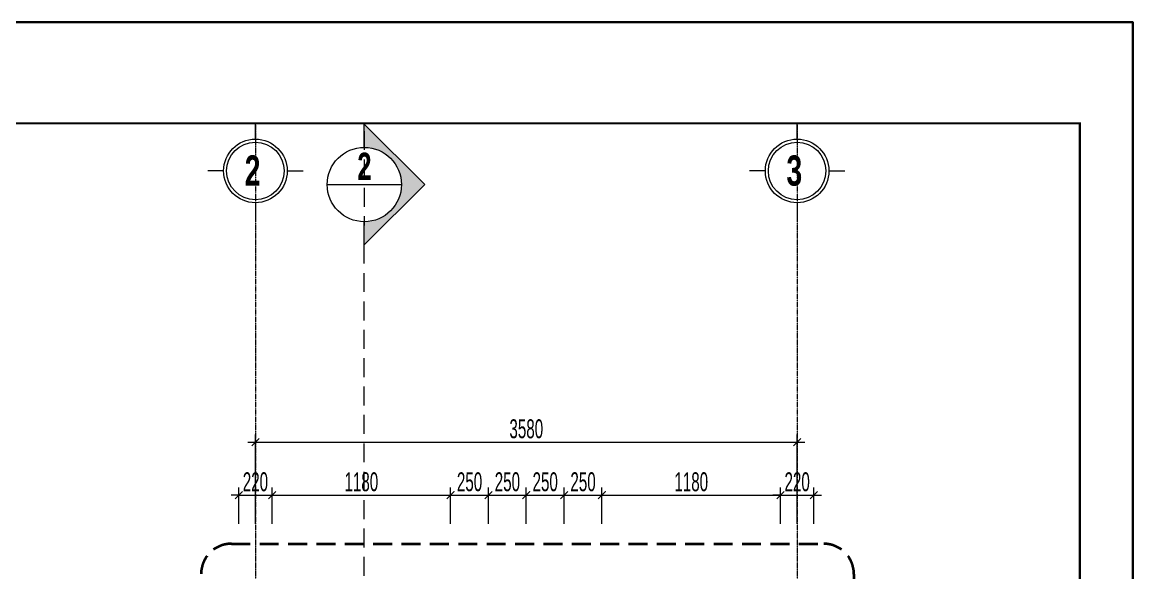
# Model space of a CAD drawing. Header units: millimetres. Extents: x 1336014 to 2939047, y -333549 to -60566.
# Drawn here: x 1422776 to 1430115, y -174607 to -170971 of the extents above; entities that cross this region are included whole.
import ezdxf
from ezdxf.enums import TextEntityAlignment as Align

# ---------------------------------------------------------------- set-up
doc = ezdxf.new("R2010")
doc.units = ezdxf.units.MM
doc.header["$MEASUREMENT"] = 0
doc.linetypes.add('$1$HIDDEN', pattern=[0.375, 0.25, -0.125])
doc.linetypes.add('CENTER2', pattern=[1.125, 0.75, -0.125, 0.125, -0.125])
for name, color, linetype, lineweight in [('01.Cut', 255, 'Continuous', 35), ('02.Thay', 145, 'Continuous', 15), ('05.Text', 253, 'Continuous', 18), ('08.Dim', 156, 'Continuous', 15), ('09.Hatch', 250, 'Continuous', 5), ('10.truc', 250, 'CENTER2', 20), ('11.Khung bo', 32, 'Continuous', 50), ('12.Khung', 36, 'Continuous', 25), ('NN_KI HIEU', 22, 'Continuous', 18)]:
    doc.layers.add(name, color=color, linetype=linetype, lineweight=lineweight)
doc.layers.add('Tpl_Bound', color=1, linetype='Continuous', plot=False)
doc.styles.add('AVANTHB', font='')
doc.styles.add('TT5_Text Dim', font='hoatbif.shx', dxfattribs={"width": 0.6})
doc.styles.get('AVANTHB').set_extended_font_data('.VnAvantH', bold=True)
doc.dimstyles.new('TT5_Dim 1-50', dxfattribs={"dimscale": 50, "dimtxt": 2.5, "dimasz": 1, "dimexe": 1, "dimexo": 0.5, "dimgap": 0.5, "dimtad": 1, "dimdec": 0, "dimzin": 0, "dimdsep": 46, "dimtxsty": 'TT5_Text Dim', "dimblk": 'ARCHTICK', "dimcen": 0, "dimdle": 1, "dimclrd": 256, "dimclre": 256, "dimclrt": 1, "dimadec": 0, "dimazin": 0, "dimtfac": 0.015, "dimtdec": 0, "dimtix": 1, "dimtmove": 2, "dimatfit": 3, "dimldrblk": 'DOT', "dimfxl": 1, "dimtolj": 1, "dimtzin": 0, "dimlwd": -1, "dimlwe": -1, "dimarcsym": 1})

# ---------------------------------------------------------------- blocks, each defined once
blk = doc.blocks.new('100')
at = {"layer": '11.Khung bo', "const_width": 26.7}
blk.add_lwpolyline([(1860913, -945240), (1860913, -916940), (1896063, -916940), (1896063, -945240)], close=True, dxfattribs=at)
blk.add_lwpolyline([(1860913, -945240), (1860913, -916940), (1896063, -916940), (1896063, -945240)], close=True, dxfattribs=at)
blk.add_lwpolyline([(1860913, -945240), (1860913, -916940), (1896063, -916940), (1896063, -945240)], close=True, dxfattribs=at)
at = {"layer": '12.Khung'}
blk.add_lwpolyline([(1901579, -945940), (1901579, -916240), (1859580, -916240), (1859580, -945940)], close=True, dxfattribs=at)
blk.add_lwpolyline([(1901579, -945940), (1901579, -916240), (1859580, -916240), (1859580, -945940)], close=True, dxfattribs=at)
blk.add_lwpolyline([(1901579, -945940), (1901579, -916240), (1859580, -916240), (1859580, -945940)], close=True, dxfattribs=at)
blk = doc.blocks.new('DANHTRUC')
for p, q in [((980383, -947347), (980383, -947137)), ((979963, -947767), (979753, -947767)), ((980803, -947767), (981013, -947767)), ((980383, -948187), (980383, -948397))]:
    blk.add_line(p, q)
for radius in [420, 380]:
    blk.add_circle((980383, -947767), radius)
blk = doc.blocks.new('_ARCHTICK')
at = {"const_width": 0.15}
blk.add_lwpolyline([(-0.5, -0.5), (0.5, 0.5)], dxfattribs=at)
blk = doc.blocks.new('*D1011')
at = {"layer": '08.Dim', "transparency": 16777216}
for p, q in [((1424207.5, -174284.1), (1424207.5, -174044.1)), ((1424427.5, -174284.1), (1424427.5, -174044.1)), ((1424207.5, -174094.1), (1424157.5, -174094.1)), ((1424207.5, -174094.1), (1424427.5, -174094.1)), ((1424427.5, -174094.1), (1424477.5, -174094.1))]:
    blk.add_line(p, q, dxfattribs=at)
at = {"layer": 'Defpoints', "color": 0, "transparency": 16777216}
for p in [(1424427.5, -174094.1), (1424207.5, -174309.1), (1424427.5, -174309.1)]:
    blk.add_point(p, dxfattribs=at)
at = {"layer": '08.Dim', "transparency": 16777216, "xscale": 50, "yscale": 50, "zscale": 50}
blk.add_blockref('_ARCHTICK', (1424207.5, -174094.1), dxfattribs=at)
at = {"layer": '08.Dim', "transparency": 16777216, "xscale": 50, "yscale": 50, "zscale": 50, "rotation": 180}
blk.add_blockref('_ARCHTICK', (1424427.5, -174094.1), dxfattribs=at)
at = {"layer": '08.Dim', "color": 1, "transparency": 16777216, "insert": (1424317.5, -174006.6), "char_height": 125, "attachment_point": 5, "style": 'TT5_Text Dim'}
blk.add_mtext('\\A1;220', dxfattribs=at)
blk = doc.blocks.new('_DOT')
blk.add_line((-0.5, 0), (-1, 0))
at = {"const_width": 0.5}
blk.add_lwpolyline([(-0.25, 0, 1), (0.25, 0, 1)], format="xyb", close=True, dxfattribs=at)
blk = doc.blocks.new('*D1012')
at = {"layer": '08.Dim', "transparency": 16777216}
for p, q in [((1424427.5, -174284.1), (1424427.5, -174044.1)), ((1425607.5, -174284.1), (1425607.5, -174044.1)), ((1424377.5, -174094.1), (1425657.5, -174094.1))]:
    blk.add_line(p, q, dxfattribs=at)
at = {"layer": 'Defpoints', "color": 0, "transparency": 16777216}
for p in [(1425607.5, -174094.1), (1424427.5, -174309.1), (1425607.5, -174309.1)]:
    blk.add_point(p, dxfattribs=at)
at = {"layer": '08.Dim', "transparency": 16777216, "xscale": 50, "yscale": 50, "zscale": 50, "rotation": 180}
blk.add_blockref('_ARCHTICK', (1424427.5, -174094.1), dxfattribs=at)
at = {"layer": '08.Dim', "transparency": 16777216, "xscale": 50, "yscale": 50, "zscale": 50}
blk.add_blockref('_ARCHTICK', (1425607.5, -174094.1), dxfattribs=at)
at = {"layer": '08.Dim', "color": 1, "transparency": 16777216, "insert": (1425017.5, -174006.6), "char_height": 125, "attachment_point": 5, "style": 'TT5_Text Dim'}
blk.add_mtext('\\A1;1180', dxfattribs=at)
blk = doc.blocks.new('*D1013')
at = {"layer": '08.Dim', "transparency": 16777216}
for p, q in [((1425607.5, -174284.1), (1425607.5, -174044.1)), ((1425857.5, -174284.1), (1425857.5, -174044.1)), ((1425557.5, -174094.1), (1425907.5, -174094.1))]:
    blk.add_line(p, q, dxfattribs=at)
at = {"layer": 'Defpoints', "color": 0, "transparency": 16777216}
for p in [(1425857.5, -174094.1), (1425607.5, -174309.1), (1425857.5, -174309.1)]:
    blk.add_point(p, dxfattribs=at)
at = {"layer": '08.Dim', "transparency": 16777216, "xscale": 50, "yscale": 50, "zscale": 50, "rotation": 180}
blk.add_blockref('_ARCHTICK', (1425607.5, -174094.1), dxfattribs=at)
at = {"layer": '08.Dim', "transparency": 16777216, "xscale": 50, "yscale": 50, "zscale": 50}
blk.add_blockref('_ARCHTICK', (1425857.5, -174094.1), dxfattribs=at)
at = {"layer": '08.Dim', "color": 1, "transparency": 16777216, "insert": (1425732.5, -174006.6), "char_height": 125, "attachment_point": 5, "style": 'TT5_Text Dim'}
blk.add_mtext('\\A1;250', dxfattribs=at)
blk = doc.blocks.new('*D1014')
at = {"layer": '08.Dim', "transparency": 16777216}
for p, q in [((1425857.5, -174284.1), (1425857.5, -174044.1)), ((1426107.5, -174284.1), (1426107.5, -174044.1)), ((1425807.5, -174094.1), (1426157.5, -174094.1))]:
    blk.add_line(p, q, dxfattribs=at)
at = {"layer": 'Defpoints', "color": 0, "transparency": 16777216}
for p in [(1426107.5, -174094.1), (1425857.5, -174309.1), (1426107.5, -174309.1)]:
    blk.add_point(p, dxfattribs=at)
at = {"layer": '08.Dim', "transparency": 16777216, "xscale": 50, "yscale": 50, "zscale": 50, "rotation": 180}
blk.add_blockref('_ARCHTICK', (1425857.5, -174094.1), dxfattribs=at)
at = {"layer": '08.Dim', "transparency": 16777216, "xscale": 50, "yscale": 50, "zscale": 50}
blk.add_blockref('_ARCHTICK', (1426107.5, -174094.1), dxfattribs=at)
at = {"layer": '08.Dim', "color": 1, "transparency": 16777216, "insert": (1425982.5, -174006.6), "char_height": 125, "attachment_point": 5, "style": 'TT5_Text Dim'}
blk.add_mtext('\\A1;250', dxfattribs=at)
blk = doc.blocks.new('*D1015')
at = {"layer": '08.Dim', "transparency": 16777216}
for p, q in [((1426107.5, -174284.1), (1426107.5, -174044.1)), ((1426357.5, -174284.1), (1426357.5, -174044.1)), ((1426057.5, -174094.1), (1426407.5, -174094.1))]:
    blk.add_line(p, q, dxfattribs=at)
at = {"layer": 'Defpoints', "color": 0, "transparency": 16777216}
for p in [(1426357.5, -174094.1), (1426107.5, -174309.1), (1426357.5, -174309.1)]:
    blk.add_point(p, dxfattribs=at)
at = {"layer": '08.Dim', "transparency": 16777216, "xscale": 50, "yscale": 50, "zscale": 50, "rotation": 180}
blk.add_blockref('_ARCHTICK', (1426107.5, -174094.1), dxfattribs=at)
at = {"layer": '08.Dim', "transparency": 16777216, "xscale": 50, "yscale": 50, "zscale": 50}
blk.add_blockref('_ARCHTICK', (1426357.5, -174094.1), dxfattribs=at)
at = {"layer": '08.Dim', "color": 1, "transparency": 16777216, "insert": (1426232.5, -174006.6), "char_height": 125, "attachment_point": 5, "style": 'TT5_Text Dim'}
blk.add_mtext('\\A1;250', dxfattribs=at)
blk = doc.blocks.new('*D1016')
at = {"layer": '08.Dim', "transparency": 16777216}
for p, q in [((1426357.5, -174284.1), (1426357.5, -174044.1)), ((1426607.5, -174284.1), (1426607.5, -174044.1)), ((1426307.5, -174094.1), (1426657.5, -174094.1))]:
    blk.add_line(p, q, dxfattribs=at)
at = {"layer": 'Defpoints', "color": 0, "transparency": 16777216}
for p in [(1426607.5, -174094.1), (1426357.5, -174309.1), (1426607.5, -174309.1)]:
    blk.add_point(p, dxfattribs=at)
at = {"layer": '08.Dim', "transparency": 16777216, "xscale": 50, "yscale": 50, "zscale": 50, "rotation": 180}
blk.add_blockref('_ARCHTICK', (1426357.5, -174094.1), dxfattribs=at)
at = {"layer": '08.Dim', "transparency": 16777216, "xscale": 50, "yscale": 50, "zscale": 50}
blk.add_blockref('_ARCHTICK', (1426607.5, -174094.1), dxfattribs=at)
at = {"layer": '08.Dim', "color": 1, "transparency": 16777216, "insert": (1426482.5, -174006.6), "char_height": 125, "attachment_point": 5, "style": 'TT5_Text Dim'}
blk.add_mtext('\\A1;250', dxfattribs=at)
blk = doc.blocks.new('*D1017')
at = {"layer": '08.Dim', "transparency": 16777216}
for p, q in [((1426607.5, -174284.1), (1426607.5, -174044.1)), ((1427787.5, -174284.1), (1427787.5, -174044.1)), ((1426557.5, -174094.1), (1427837.5, -174094.1))]:
    blk.add_line(p, q, dxfattribs=at)
at = {"layer": 'Defpoints', "color": 0, "transparency": 16777216}
for p in [(1427787.5, -174094.1), (1426607.5, -174309.1), (1427787.5, -174309.1)]:
    blk.add_point(p, dxfattribs=at)
at = {"layer": '08.Dim', "transparency": 16777216, "xscale": 50, "yscale": 50, "zscale": 50, "rotation": 180}
blk.add_blockref('_ARCHTICK', (1426607.5, -174094.1), dxfattribs=at)
at = {"layer": '08.Dim', "transparency": 16777216, "xscale": 50, "yscale": 50, "zscale": 50}
blk.add_blockref('_ARCHTICK', (1427787.5, -174094.1), dxfattribs=at)
at = {"layer": '08.Dim', "color": 1, "transparency": 16777216, "insert": (1427197.5, -174006.6), "char_height": 125, "attachment_point": 5, "style": 'TT5_Text Dim'}
blk.add_mtext('\\A1;1180', dxfattribs=at)
blk = doc.blocks.new('*D1018')
at = {"layer": '08.Dim', "transparency": 16777216}
for p, q in [((1427787.5, -174284.1), (1427787.5, -174044.1)), ((1428007.5, -174284.1), (1428007.5, -174044.1)), ((1427787.5, -174094.1), (1427737.5, -174094.1)), ((1427787.5, -174094.1), (1428007.5, -174094.1)), ((1428007.5, -174094.1), (1428057.5, -174094.1))]:
    blk.add_line(p, q, dxfattribs=at)
at = {"layer": 'Defpoints', "color": 0, "transparency": 16777216}
for p in [(1428007.5, -174094.1), (1427787.5, -174309.1), (1428007.5, -174309.1)]:
    blk.add_point(p, dxfattribs=at)
at = {"layer": '08.Dim', "transparency": 16777216, "xscale": 50, "yscale": 50, "zscale": 50}
blk.add_blockref('_ARCHTICK', (1427787.5, -174094.1), dxfattribs=at)
at = {"layer": '08.Dim', "transparency": 16777216, "xscale": 50, "yscale": 50, "zscale": 50, "rotation": 180}
blk.add_blockref('_ARCHTICK', (1428007.5, -174094.1), dxfattribs=at)
at = {"layer": '08.Dim', "color": 1, "transparency": 16777216, "insert": (1427897.5, -174006.6), "char_height": 125, "attachment_point": 5, "style": 'TT5_Text Dim'}
blk.add_mtext('\\A1;220', dxfattribs=at)
blk = doc.blocks.new('*D1019')
at = {"layer": '08.Dim', "transparency": 16777216}
for p, q in [((1424317.5, -174284.1), (1424317.5, -173694.1)), ((1427897.5, -174284.1), (1427897.5, -173694.1)), ((1424267.5, -173744.1), (1427947.5, -173744.1))]:
    blk.add_line(p, q, dxfattribs=at)
at = {"layer": 'Defpoints', "color": 0, "transparency": 16777216}
for p in [(1427897.5, -173744.1), (1424317.5, -174309.1), (1427897.5, -174309.1)]:
    blk.add_point(p, dxfattribs=at)
at = {"layer": '08.Dim', "transparency": 16777216, "xscale": 50, "yscale": 50, "zscale": 50, "rotation": 180}
blk.add_blockref('_ARCHTICK', (1424317.5, -173744.1), dxfattribs=at)
at = {"layer": '08.Dim', "transparency": 16777216, "xscale": 50, "yscale": 50, "zscale": 50}
blk.add_blockref('_ARCHTICK', (1427897.5, -173744.1), dxfattribs=at)
at = {"layer": '08.Dim', "color": 1, "transparency": 16777216, "insert": (1426107.5, -173656.6), "char_height": 125, "attachment_point": 5, "style": 'TT5_Text Dim'}
blk.add_mtext('\\A1;3580', dxfattribs=at)

msp = doc.modelspace()

# ---------------------------------------------------------------- hatches: boundary and pattern name
at = {"layer": '09.Hatch'}
msp.add_hatch(color=256, dxfattribs=at).paths.add_polyline_path([(1425037.2, -171797.4), (1425037.2, -171643.7), (1425436.4, -172042.9), (1425037.2, -172442.1), (1425037.2, -172288.3, 0.414214), (1425282.6, -172042.9, 0.414214)])

# ---------------------------------------------------------------- linework, layer by layer
at = {"layer": '01.Cut', "color": 6, "linetype": '$1$HIDDEN', "ltscale": 500}
msp.add_lwpolyline([(1424158.5, -174415.2), (1428072.5, -174415.2, -0.414214), (1428272.5, -174615.2), (1428272.5, -179114.7, -0.414214), (1428072.5, -179314.7), (1424158.5, -179314.7, -0.414214), (1423958.5, -179114.7), (1423958.5, -174615.2, -0.414214)], format="xyb", close=True, dxfattribs=at)
at = {"layer": '02.Thay'}
for p, q in [((1425436.4, -172042.9), (1425037.2, -171643.7)), ((1425037.2, -171797.4), (1425037.2, -171643.7)), ((1424791.7, -172042.9), (1425282.6, -172042.9)), ((1425436.4, -172042.9), (1425037.2, -172442.1)), ((1425037.2, -172442.1), (1425037.2, -172288.3))]:
    msp.add_line(p, q, dxfattribs=at)
msp.add_circle((1425037.2, -172042.9), 245.5, dxfattribs=at)
at = {"layer": '10.truc'}
for p, q in [((1424317.5, -171637.7), (1424317.5, -189212.5)), ((1427897.5, -171637.7), (1427897.5, -189212.5))]:
    msp.add_line(p, q, dxfattribs=at)
at = {"layer": 'NN_KI HIEU', "linetype": '$1$HIDDEN', "ltscale": 500}
msp.add_line((1425030.7, -179314.7), (1425037.9, -171637.7), dxfattribs=at)
at = {"layer": 'Tpl_Bound', "color": 1}
msp.add_lwpolyline([(1415265.6, -191970.8), (1415265.6, -170971), (1430115.5, -170971), (1430115.5, -191970.8)], close=True, dxfattribs=at)

# ---------------------------------------------------------------- block references
at = {"layer": '05.Text', "xscale": 0.5, "yscale": 0.5, "zscale": 0.5, "rotation": 270}
msp.add_blockref('100', (1888235.5, 758818.8), dxfattribs=at)
at = {"layer": '05.Text', "xscale": 0.5, "yscale": 0.5, "zscale": 0.5}
for p in [(934125.8, 301930.6), (937705.8, 301930.6)]:
    msp.add_blockref('DANHTRUC', p, dxfattribs=at)

# ---------------------------------------------------------------- texts
at = {"layer": '05.Text', "style": 'AVANTHB', "width": 0.7}
for s, p in [('2', (1424246.7, -172050.3)), ('3', (1427826.7, -172050.3))]:
    msp.add_text(s, height=200, dxfattribs=at).set_placement(p)
msp.add_text('2', height=180, dxfattribs=at).set_placement((1425037.9, -171922.6), align=Align.MIDDLE_CENTER)

# ---------------------------------------------------------------- dimensions: what is measured, and where the dimension line sits
at = {"layer": '08.Dim'}
for base, p1, p2, picture, middle in [((1427897.5, -173744.1), (1424317.5, -174309.1), (1427897.5, -174309.1), '*D1019', (1426107.5, -173656.6)), ((1424427.5, -174094.1), (1424207.5, -174309.1), (1424427.5, -174309.1), '*D1011', (1424317.5, -174006.6)), ((1425607.5, -174094.1), (1424427.5, -174309.1), (1425607.5, -174309.1), '*D1012', (1425017.5, -174006.6)), ((1425857.5, -174094.1), (1425607.5, -174309.1), (1425857.5, -174309.1), '*D1013', (1425732.5, -174006.6)), ((1426107.5, -174094.1), (1425857.5, -174309.1), (1426107.5, -174309.1), '*D1014', (1425982.5, -174006.6)), ((1426357.5, -174094.1), (1426107.5, -174309.1), (1426357.5, -174309.1), '*D1015', (1426232.5, -174006.6)), ((1426607.5, -174094.1), (1426357.5, -174309.1), (1426607.5, -174309.1), '*D1016', (1426482.5, -174006.6)), ((1427787.5, -174094.1), (1426607.5, -174309.1), (1427787.5, -174309.1), '*D1017', (1427197.5, -174006.6)), ((1428007.5, -174094.1), (1427787.5, -174309.1), (1428007.5, -174309.1), '*D1018', (1427897.5, -174006.6))]:
    dim = msp.add_linear_dim(base=base, p1=p1, p2=p2, dimstyle='TT5_Dim 1-50', dxfattribs=at)
    dim.commit()
    dim.dimension.update_dxf_attribs({"geometry": picture, "text_midpoint": middle})

doc.saveas('drawing.dxf')
